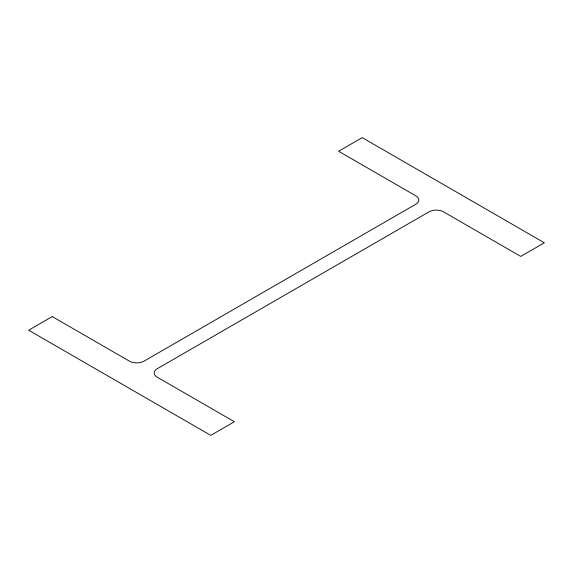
<?xml version="1.0" encoding="UTF-8"?>
<svg xmlns="http://www.w3.org/2000/svg" width="573" height="573" viewBox="0 0 573 573"><rect width="100%" height="100%" fill="white"/><g stroke="black" fill="none" stroke-linecap="round" stroke-linejoin="round"><path stroke-width="0.86" d="M52.258 316.583L28.65 330.213L210.785 435.365L234.393 421.735L157.16 377.149A10.242 5.916 0 0 1 157.16 368.783L429.019 211.824A10.242 5.916 0 0 1 443.509 211.824L520.742 256.418L544.35 242.787L362.215 137.635L338.607 151.265L415.84 195.851A10.242 5.916 0 0 1 415.84 204.217L143.981 361.176A10.242 5.916 0 0 1 129.491 361.176L52.258 316.583"/></g></svg>
